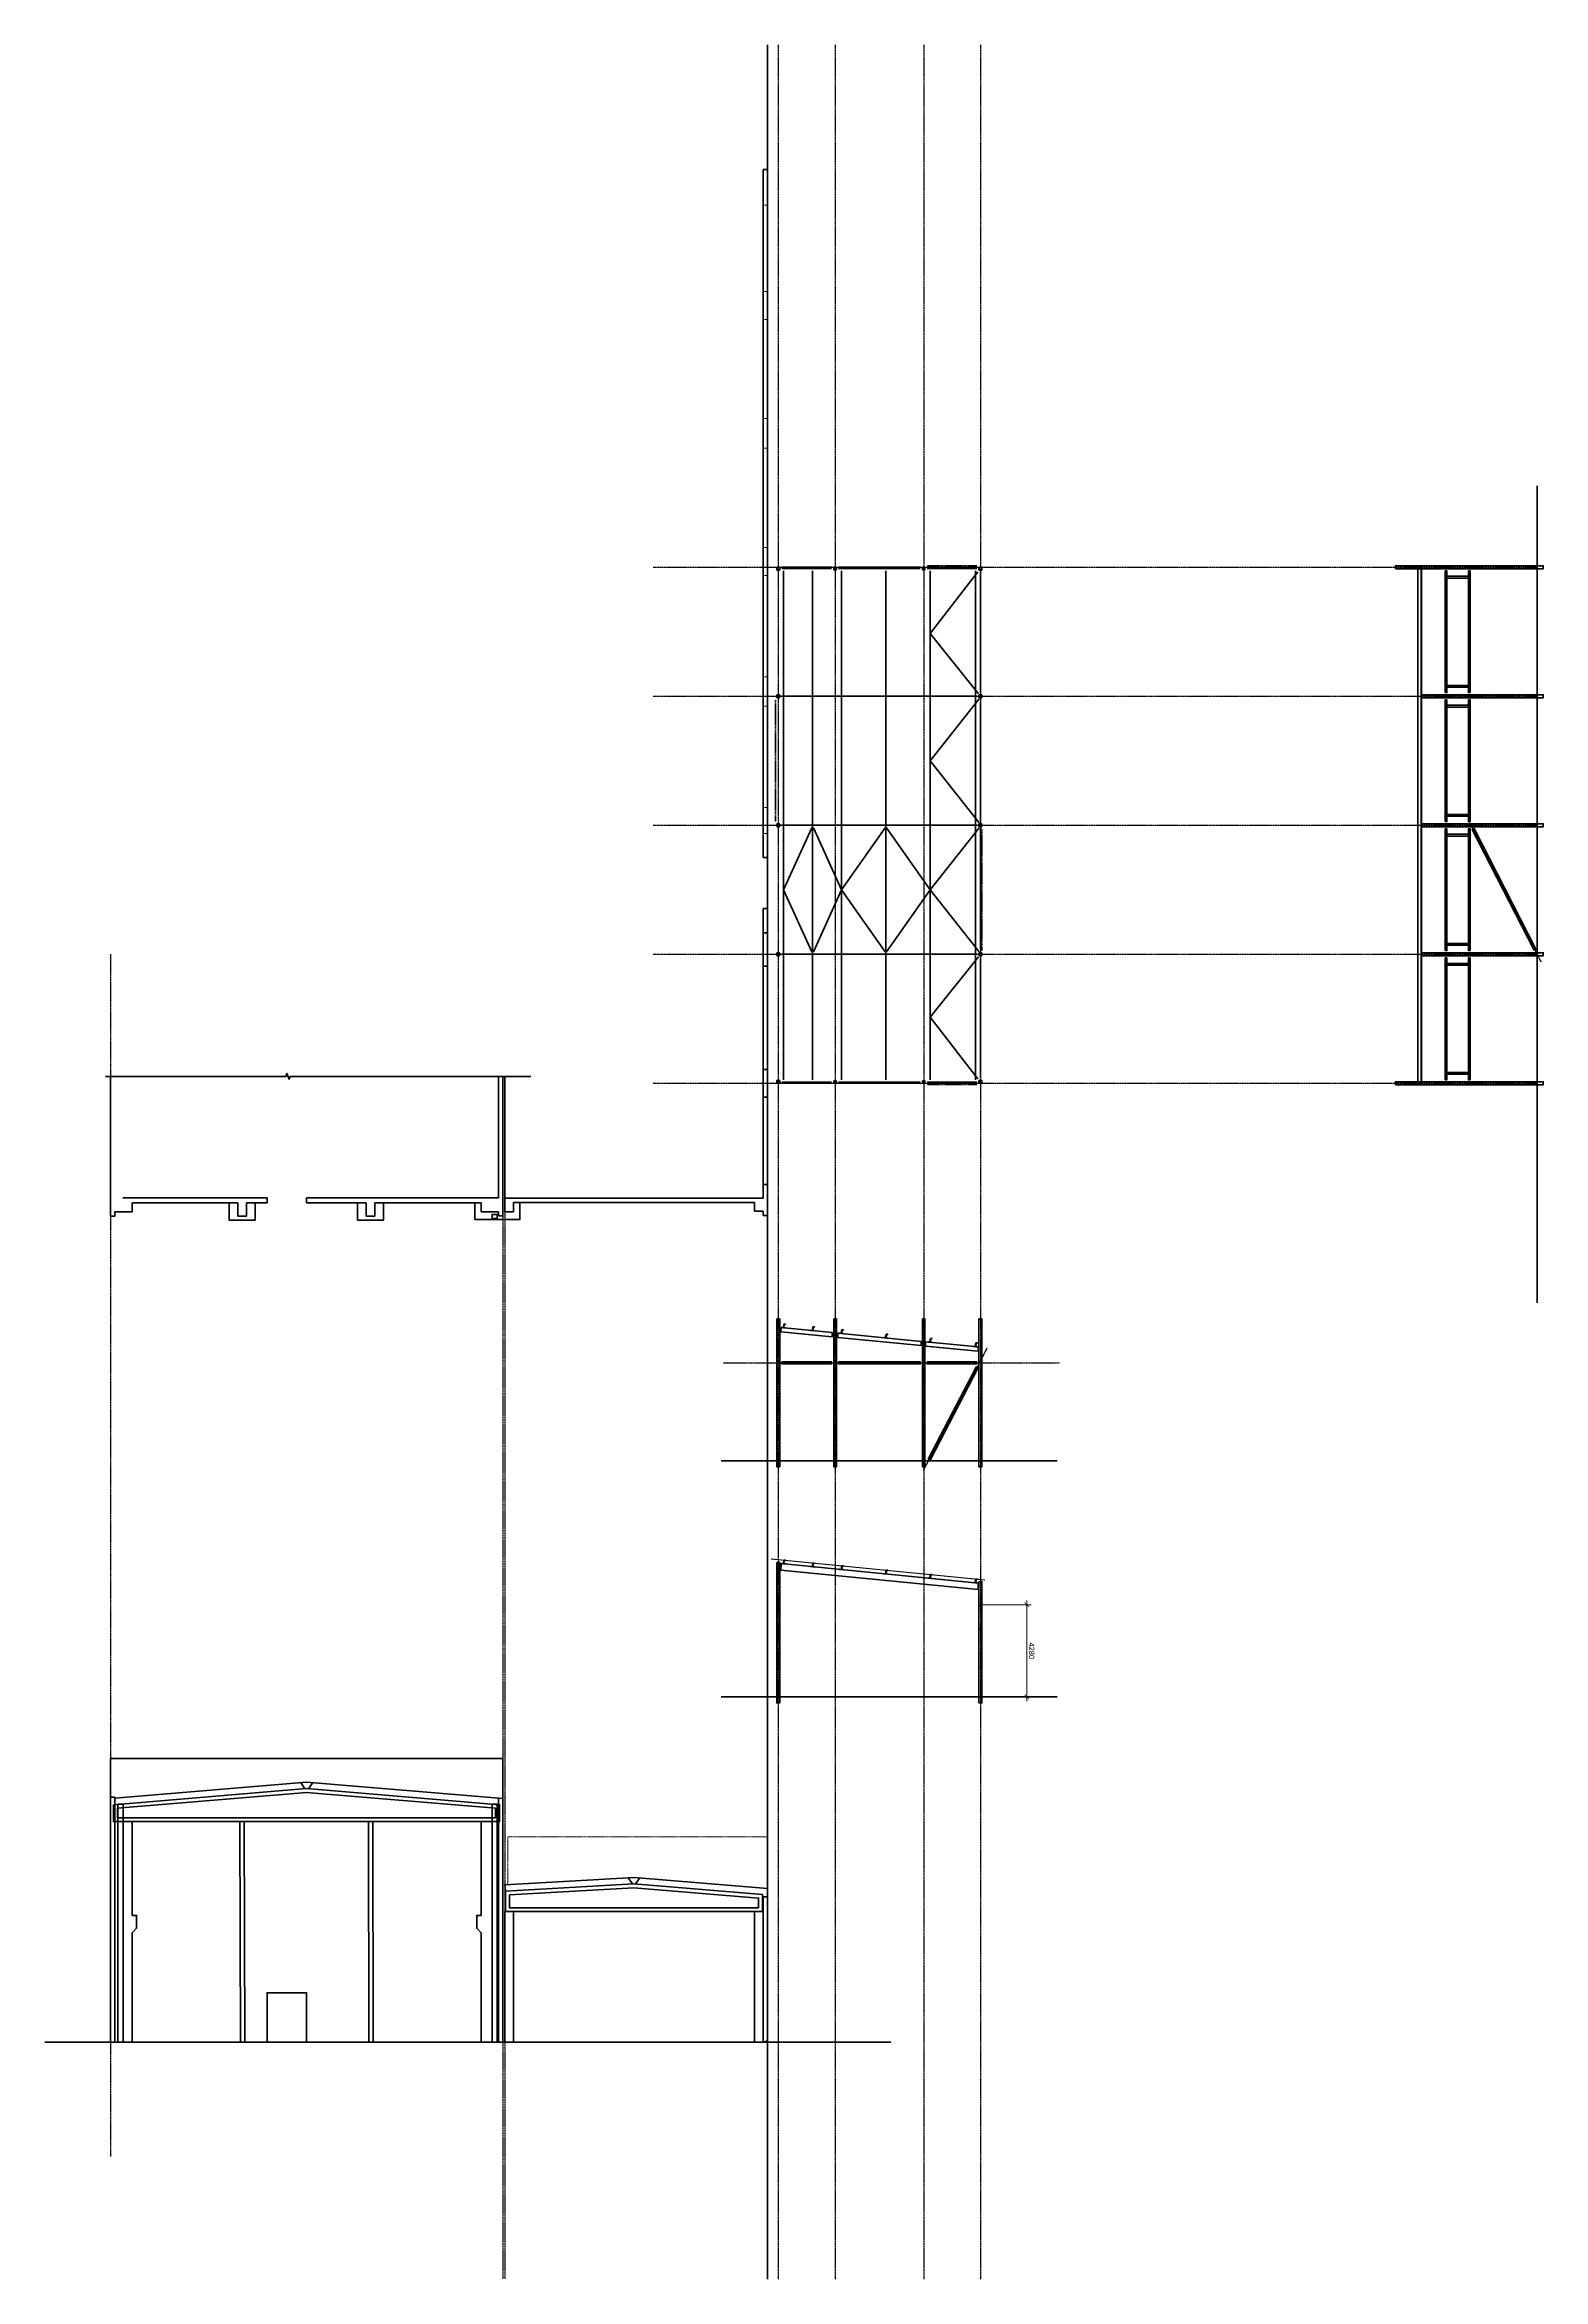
# Model space of a CAD drawing. Header units: millimetres. Extents: x 1117013 to 3394463, y -717780 to -102922.
# Drawn here: x 1660408 to 1730091, y -392894 to -288973 of the extents above; entities that cross this region are included whole.
import ezdxf

# ---------------------------------------------------------------- set-up
doc = ezdxf.new("R2010")
doc.units = ezdxf.units.MM
doc.linetypes.add('невидимая', pattern=[3.65, 2.5, -1.15])
doc.linetypes.add('осевая', pattern=[18.05, 14.6, -1.15, 1.15, -1.15])
for name, color, linetype, lineweight in [('0001-Основная толстая', 7, 'Continuous', 50), ('0002-Основная тонкая 0.35', 8, 'Continuous', 35), ('0004-Осевая', 4, 'осевая', 25), ('0006-Невидимый контур', 8, 'невидимая', 13), ('02-Основная тонкая 0.35', 8, 'Continuous', 35), ('СО_10_балки', 7, 'Continuous', 50), ('СО_10_колонны', 7, 'Continuous', 50), ('СО_10_прогоны', 7, 'Continuous', 50), ('СО_10_связи', 7, 'Continuous', 50), ('СО_20_балки', 7, 'Continuous', 50), ('СО_20_колонны', 7, 'Continuous', 50), ('СО_20_связи', 7, 'Continuous', 50), ('СО_20_фахверки', 7, 'Continuous', 50), ('СО_50_распорки', 7, 'Continuous', 50)]:
    doc.layers.add(name, color=color, linetype=linetype, lineweight=lineweight)
doc.layers.add('0012-Видовой экран', color=251, linetype='Continuous', lineweight=25, plot=False)
doc.styles.add('РНХП-Стандарт', font='arial.ttf')
doc.dimstyles.new('СПДС_ММ', dxfattribs={"dimscale": 0, "dimtxt": 2.5, "dimasz": 2.1, "dimexe": 2, "dimexo": 1, "dimgap": 1, "dimtad": 1, "dimdec": 0, "dimrnd": 0.1, "dimtxsty": 'РНХП-Стандарт', "dimblk": 'ARCHTICK', "dimcen": 3, "dimdle": 2, "dimaunit": 1, "dimadec": 0, "dimazin": 2, "dimtfac": 1, "dimtdec": 0, "dimtmove": 1, "dimatfit": 1, "dimldrblk": 'NONE', "dimfxl": 14, "dimtfillclr": 256, "dimtolj": 1, "dimlwd": 18, "dimlwe": 18, "dimarcsym": 1})

# ---------------------------------------------------------------- blocks, each defined once
blk = doc.blocks.new('TPRF1386500')
for p, q in [((0, 24), (0, 116)), ((8, 24), (8, 116)), ((24, 140), (116, 140)), ((24, 132), (116, 132)), ((116, 8), (24, 8)), ((116, 0), (24, 0)), ((132, 24), (132, 116)), ((140, 24), (140, 116))]:
    blk.add_line(p, q)
for centre, radius, start, end in [((24, 116), 24, 90, 180), ((24, 24), 24, 180, 270), ((24, 116), 16, 90, 180), ((24, 24), 16, 180, 270), ((116, 116), 24, 0, 90), ((116, 116), 16, 0, 90), ((116, 24), 16, 270, 0), ((116, 24), 24, 270, 0)]:
    blk.add_arc(centre, radius, start, end)
blk = doc.blocks.new('TPRF1377500')
for p, q in [((0, 24), (0, 96)), ((8, 24), (8, 96)), ((24, 120), (96, 120)), ((24, 112), (96, 112)), ((96, 8), (24, 8)), ((96, 0), (24, 0)), ((112, 24), (112, 96)), ((120, 24), (120, 96))]:
    blk.add_line(p, q)
for centre, radius, start, end in [((24, 96), 24, 90, 180), ((24, 24), 24, 180, 270), ((24, 96), 16, 90, 180), ((24, 24), 16, 180, 270), ((96, 96), 24, 0, 90), ((96, 96), 16, 0, 90), ((96, 24), 16, 270, 0), ((96, 24), 24, 270, 0)]:
    blk.add_arc(centre, radius, start, end)
blk = doc.blocks.new('TPRF1344500')
for p, q in [((0, 24), (0, 56)), ((8, 24), (8, 56)), ((24, 80), (56, 80)), ((24, 72), (56, 72)), ((56, 8), (24, 8)), ((56, 0), (24, 0)), ((72, 24), (72, 56)), ((80, 24), (80, 56))]:
    blk.add_line(p, q)
for centre, radius, start, end in [((24, 56), 24, 90, 180), ((24, 24), 24, 180, 270), ((24, 56), 16, 90, 180), ((24, 24), 16, 180, 270), ((56, 56), 24, 0, 90), ((56, 56), 16, 0, 90), ((56, 24), 16, 270, 0), ((56, 24), 24, 270, 0)]:
    blk.add_arc(centre, radius, start, end)
blk = doc.blocks.new('CF49500')
for p, q in [((0, 0), (0, 180)), ((0, 180), (70, 180)), ((70, 0), (0, 0)), ((12, 21), (12, 159)), ((66, 168), (21, 168)), ((66, 12), (21, 12)), ((70, 180), (70, 172)), ((70, 8), (70, 0))]:
    blk.add_line(p, q)
for centre, radius, start, end in [((21, 159), 9, 90, 180), ((21, 21), 9, 180, 270), ((66, 172), 4, 270, 0), ((66, 8), 4, 0, 90)]:
    blk.add_arc(centre, radius, start, end)
blk = doc.blocks.new('FF835500')
for p, q in [((4, 140), (0, 140)), ((0, 140), (0, 0)), ((0, 0), (90, 0)), ((8, 20), (8, 136)), ((86, 8), (20, 8)), ((90, 4), (90, 0))]:
    blk.add_line(p, q)
for centre, radius, start, end in [((4, 136), 4, 0, 90), ((20, 20), 12, 180, 270), ((86, 4), 4, 0, 90)]:
    blk.add_arc(centre, radius, start, end)
blk = doc.blocks.new('_ArchTick')
at = {"color": 0, "linetype": 'ByBlock', "lineweight": -2}
blk.add_solid([(-0.56, -0.44), (-0.44, -0.56), (0.44, 0.56), (0.56, 0.44)], dxfattribs=at)
blk = doc.blocks.new('*D602')
at = {"layer": 'Defpoints', "color": 0, "transparency": 16777216}
for p in [(1703935, -361526), (1706070, -361526), (1704325, -365806)]:
    blk.add_point(p, dxfattribs=at)
at = {"layer": 'СО_20_фахверки', "color": 0, "lineweight": 18, "transparency": 16777216}
for p, q in [((1704035, -361526), (1706270, -361526)), ((1706070, -366006), (1706070, -361326)), ((1704425, -365806), (1706270, -365806))]:
    blk.add_line(p, q, dxfattribs=at)
at = {"layer": 'СО_20_фахверки', "color": 0, "lineweight": 18, "transparency": 16777216, "xscale": 210, "yscale": 210, "zscale": 210}
for p, rotation in [((1706070, -361526), 90), ((1706070, -365806), 270)]:
    blk.add_blockref('_ArchTick', p, dxfattribs=dict(at, rotation=rotation))
at = {"layer": 'СО_20_фахверки', "color": 0, "transparency": 16777216, "insert": (1706297, -363666), "char_height": 250, "attachment_point": 5, "rotation": 270, "style": 'РНХП-Стандарт'}
blk.add_mtext('\\A1;4280', dxfattribs=at)
blk = doc.blocks.new('_None')

msp = doc.modelspace()

# ---------------------------------------------------------------- linework, layer by layer
at = {"layer": '0001-Основная толстая'}
for p, q in [((1693818.5931, -294769.8293), (1694018.5931, -294769.8293)), ((1694018.5931, -294769.8293), (1694018.5931, -326774.8293)), ((1729810.5916, -347486.3463), (1729810.5916, -309485.3228)), ((1694018.5931, -326774.8293), (1693818.5931, -326774.8293)), ((1694018.5931, -329144.8293), (1694018.5931, -343424.8293)), ((1681508.5931, -342604.8293), (1681508.5931, -336950.4329)), ((1681708.5931, -343244.8293), (1681708.5931, -336950.4329)), ((1681798.5931, -343244.8293), (1681798.5931, -336950.4329)), ((1670748.5931, -342604.8293), (1664048.5931, -342604.8293)), ((1669388.5931, -342834.8293), (1664468.5931, -342834.8293)), ((1669388.5931, -343454.8293), (1669388.5931, -342834.8293)), ((1670748.5931, -342834.8293), (1669788.5931, -342834.8293)), ((1669788.5931, -342834.8293), (1669788.5931, -343454.8293)), ((1670748.5931, -342834.8293), (1670748.5931, -342604.8293)), ((1672588.5931, -342834.8293), (1672588.5931, -342604.8293)), ((1672588.5931, -342604.8293), (1681508.5931, -342604.8293)), ((1675358.5931, -342834.8293), (1672588.5931, -342834.8293)), ((1675358.5931, -343454.8293), (1675358.5931, -342834.8293)), ((1680708.5931, -342834.8293), (1675758.5931, -342834.8293)), ((1675758.5931, -342834.8293), (1675758.5931, -343454.8293)), ((1680708.5931, -343244.8293), (1680708.5931, -342834.8293)), ((1682208.5931, -342814.8293), (1682208.5931, -343244.8293)), ((1669788.5931, -343454.8293), (1669388.5931, -343454.8293)), ((1675758.5931, -343454.8293), (1675358.5931, -343454.8293)), ((1681508.5931, -343244.8293), (1680708.5931, -343244.8293)), ((1681508.5931, -343444.8293), (1681508.5931, -343244.8293)), ((1681708.5931, -343444.8293), (1681508.5931, -343444.8293)), ((1681708.5931, -343244.8293), (1681708.5931, -343444.8293)), ((1682208.5931, -343244.8293), (1681798.5931, -343244.8293)), ((1691861.0252, -354827.1981), (1707488.21, -354827.1981)), ((1691861.0252, -365805.911), (1707488.21, -365805.911)), ((1663468.5005, -370474.291), (1663468.5005, -368674.291)), ((1663468.5005, -368674.291), (1681708.5931, -368674.291)), ((1672581.2691, -369770.188), (1663668.5005, -370514.9876)), ((1672310.9344, -369792.7786), (1672497.5323, -370078.2312)), ((1681708.5931, -370532.917), (1672581.2691, -369770.188)), ((1672873.9835, -369794.6689), (1672676.952, -370079.2294)), ((1664468.5931, -375970.6239), (1664468.5931, -371611.2337)), ((1680708.5931, -375970.6239), (1680708.5931, -371611.2337)), ((1687812.5996, -374200.5204), (1681798.5931, -374542.74)), ((1681798.5931, -374542.74), (1681833.5931, -374841.2337)), ((1687544.3669, -374215.7838), (1687733.7471, -374505.4927)), ((1694018.5931, -374719.8504), (1687812.5996, -374200.5204)), ((1688080.3305, -374222.9246), (1687883.299, -374507.4852))]:
    msp.add_line(p, q, dxfattribs=at)
at = {"layer": '0001-Основная толстая', "color": 2}
for p, q in [((1681213.5931, -381861.2337), (1681213.5931, -370794.1353)), ((1681213.5931, -370794.1353), (1681453.5931, -370794.1353)), ((1681453.5931, -381861.2337), (1681453.5931, -370794.1353))]:
    msp.add_line(p, q, dxfattribs=at)
at = {"layer": '0001-Основная толстая'}
for points in [[(1664468.5931, -342834.8293), (1664468.5931, -343254.8293), (1663668.5931, -343254.8293), (1663668.5931, -343454.8293), (1663468.5005, -343454.8254), (1663468.5005, -336954.3144)], [(1681213.5931, -343554.8293), (1681453.5931, -343554.8293), (1681453.5931, -343374.8293), (1681213.5931, -343374.8293), (1681213.5931, -343554.8293)], [(1681708.5931, -370532.917), (1681708.5931, -368674.291)], [(1663668.5005, -381861.2337), (1663668.5005, -370474.291), (1663468.5005, -370474.291), (1663468.5005, -381861.2337), (1663668.5005, -381861.2337)], [(1663606.2691, -370821.2337), (1663606.2691, -371611.2337), (1681556.2691, -371611.2337), (1681556.2691, -370821.2337), (1672581.2691, -370071.2337), (1663606.2691, -370821.2337)], [(1681708.5931, -370532.917), (1681508.5931, -370516.2039)], [(1681508.5931, -370516.2039), (1681508.5931, -381861.2337), (1681708.5931, -381861.2337)], [(1681708.5931, -370532.917), (1681708.5931, -381861.2337)], [(1663808.64, -371611.2561), (1663668.6401, -371611.2561)], [(1681213.5931, -371611.2337), (1664048.64, -371611.2337)], [(1681833.5931, -374841.2337), (1681833.5931, -375791.2337), (1693783.5931, -375791.2337), (1693783.5931, -375001.2337), (1687808.5931, -374501.2337), (1681833.5931, -374841.2337)], [(1693818.5931, -381861.2337), (1694018.5931, -381807.6438), (1694018.5931, -375103.1359), (1693818.5931, -375103.1359), (1693818.5931, -375791.2337)], [(1694018.5931, -381861.2337), (1694018.5931, -375103.1359)], [(1664468.5931, -381861.2337), (1664468.5931, -376782.7559), (1664680.7251, -376570.6239), (1664680.7251, -375970.6239), (1664468.5931, -375970.6239)], [(1680708.5931, -381861.2337), (1680708.5931, -376782.7559), (1680496.4611, -376570.6239), (1680496.4611, -375970.6239), (1680708.5931, -375970.6239)], [(1681798.5931, -381861.2337), (1681798.5931, -375791.2337)], [(1681798.5931, -375791.2337), (1682208.5931, -375791.2337), (1682208.5931, -381861.2337)], [(1693818.5931, -375791.2337), (1681798.5931, -375791.2337)], [(1693408.5931, -381861.2337), (1693408.5931, -375791.2337), (1693818.5931, -375791.2337), (1693818.5931, -381861.2337), (1693408.5931, -381861.2337)], [(1672588.5931, -381861.2337), (1672588.5931, -379571.2337), (1670748.5931, -379571.2337), (1670748.5931, -381861.2337)], [(1660408.0104, -381861.2337), (1699753.5798, -381861.2337)]]:
    msp.add_lwpolyline(points, dxfattribs=at)
for points in [[(1663786.2691, -370986.8193), (1663786.2691, -371431.2337), (1681376.2691, -371431.2337), (1681376.2691, -370986.8193), (1672581.2691, -370251.8611)], [(1669511.3956, -381861.2337), (1669711.3956, -381861.2337), (1669688.5931, -371611.2337), (1669488.5931, -371611.2337)], [(1675481.3956, -381861.2337), (1675681.3956, -381861.2337), (1675658.5931, -371611.2337), (1675458.5931, -371611.2337)], [(1682013.5931, -375011.2822), (1682013.5931, -375611.2337), (1693603.5931, -375611.2337), (1693603.5931, -375166.8), (1687806.1892, -374681.6616)]]:
    msp.add_lwpolyline(points, close=True, dxfattribs=at)
at = {"layer": '0001-Основная толстая', "color": 2}
msp.add_lwpolyline([(1664049.2477, -381861.2337), (1664050.5465, -370794.1353), (1663810.5465, -370794.1353), (1663809.2477, -381861.2337), (1664049.2477, -381861.2337)], dxfattribs=at)
at = {"layer": '0002-Основная тонкая 0.35'}
for p, q in [((1693818.5931, -326774.8293), (1693818.5931, -294769.8293)), ((1694018.5931, -329144.8293), (1693818.5931, -329144.8293)), ((1693818.5931, -342614.8293), (1693818.5931, -329144.8293)), ((1693818.5931, -329144.8293), (1694018.5931, -329144.8293)), ((1693818.5931, -342614.8293), (1681798.5931, -342614.8293)), ((1693408.5931, -342814.8293), (1682208.5931, -342814.8293)), ((1693408.5931, -343224.8293), (1693408.5931, -342814.8293)), ((1693818.5931, -343224.8293), (1693408.5931, -343224.8293)), ((1693818.5931, -343424.8293), (1693818.5931, -343224.8293)), ((1694018.5931, -343424.8293), (1693818.5931, -343424.8293))]:
    msp.add_line(p, q, dxfattribs=at)
for points in [[(1694018.5931, -288973.3836), (1694018.5931, -392893.9449)], [(1693818.5931, -330269.8293), (1694018.5931, -330269.8293)], [(1694018.5931, -331824.8293), (1693818.5931, -331824.8293)], [(1694018.5931, -336624.8293), (1693818.5931, -336624.8293)], [(1694018.5931, -337924.8293), (1693818.5931, -337924.8293)], [(1694018.5931, -341974.8293), (1693818.5931, -341974.8293)]]:
    msp.add_lwpolyline(points, dxfattribs=at)
at = {"layer": '0002-Основная тонкая 0.35', "linetype": 'Continuous'}
msp.add_lwpolyline([(1663233.5974, -336954.4247), (1671623.9968, -336950.4329), (1671673.9968, -336813.0591), (1671773.9968, -337087.8068), (1671823.9968, -336950.4329), (1683020.1832, -336950.4329)], dxfattribs=at)
at = {"layer": '0004-Осевая'}
for p, q in [((1729991.8833, -331624.3821), (1726650.5916, -325104.8293)), ((1701278.5931, -355256.1353), (1704229.9904, -349592.2504)), ((1691961.0252, -350277.1981), (1707588.21, -350277.1981))]:
    msp.add_line(p, q, dxfattribs=at)
for points in [[(1694518.5931, -288973.3836), (1694518.5931, -392893.9449)], [(1697158.5931, -288973.3836), (1697158.5931, -392893.9449)], [(1701278.5931, -288973.3836), (1701278.5931, -392893.9449)], [(1703918.5931, -288973.3836), (1703918.5931, -392893.9449)], [(1688701.9448, -313274.8293), (1729810.5916, -313274.8293)], [(1688701.9448, -319274.8293), (1729810.5916, -319274.8293)], [(1688701.9448, -325274.8293), (1729810.5916, -325274.8293)], [(1663468.5005, -331271.0297), (1663468.5005, -387188.8874)], [(1688701.9448, -331274.8293), (1729810.5916, -331274.8293)], [(1681708.5931, -336950.4329), (1681708.5931, -392868.2906)], [(1681798.5931, -336950.4329), (1681798.5931, -392868.2906)], [(1688701.9448, -337274.8293), (1729810.5916, -337274.8293)]]:
    msp.add_lwpolyline(points, dxfattribs=at)
at = {"layer": '0006-Невидимый контур'}
for p, q in [((1681936.9161, -372310.0121), (1681936.9161, -374534.8689)), ((1681936.9161, -372310.0121), (1694018.5931, -372310.0121)), ((1694018.5931, -372310.0121), (1694018.5931, -374719.8504))]:
    msp.add_line(p, q, dxfattribs=at)
for points in [[(1694018.5931, -296439.8293), (1693818.5931, -296439.8293)], [(1694018.5931, -300449.8293), (1693818.5931, -300449.8293)], [(1694018.5931, -301749.8293), (1693818.5931, -301749.8293)], [(1694018.5931, -306359.8293), (1693818.5931, -306359.8293)], [(1694018.5931, -307729.8293), (1693818.5931, -307729.8293)], [(1694018.5931, -312349.8293), (1693818.5931, -312349.8293)], [(1694018.5931, -313659.8293), (1693818.5931, -313659.8293)], [(1694018.5931, -318369.8293), (1693818.5931, -318369.8293)], [(1694018.5931, -319739.8293), (1693818.5931, -319739.8293)], [(1694018.5931, -324449.8293), (1693818.5931, -324449.8293)], [(1693818.5931, -325649.8293), (1694018.5931, -325649.8293)]]:
    msp.add_lwpolyline(points, dxfattribs=at)
at = {"layer": '0012-Видовой экран'}
msp.add_lwpolyline([(1694184.8415, -359384.3115), (1704128.4486, -360363.5531)], dxfattribs=at)
at = {"layer": '02-Основная тонкая 0.35'}
for points in [[(1668988.5931, -342834.8293), (1668988.5931, -343634.8293), (1670188.5931, -343634.8293), (1670188.5931, -342834.8293)], [(1674958.5931, -342834.8293), (1674958.5931, -343634.8293), (1676158.5931, -343634.8293), (1676158.5931, -342834.8293)], [(1680408.5931, -342834.8293), (1680408.5931, -343614.8293), (1682508.5931, -343614.8293), (1682508.5931, -342814.8293)]]:
    msp.add_lwpolyline(points, dxfattribs=at)
at = {"layer": 'СО_10_балки'}
for p, q in [((1694688.5577, -313334.8293), (1696999.7602, -313334.8293)), ((1697318.5931, -313334.8293), (1701118.5931, -313334.8293)), ((1701438.5931, -313334.8293), (1703748.5931, -313334.8293)), ((1694688.5577, -337214.8293), (1696999.7602, -337214.8293)), ((1697318.5931, -337214.8293), (1701118.5931, -337214.8293)), ((1701438.5931, -337214.8293), (1703748.5931, -337214.8293)), ((1694646.0001, -348631.884), (1694644.1333, -348832.6676)), ((1694646.0001, -348631.884), (1694644.1333, -348832.6676)), ((1697026.7023, -348866.3344), (1697024.5471, -349070.0462)), ((1697026.7023, -348866.3344), (1697024.5471, -349070.0462)), ((1697286.6971, -348891.9385), (1697284.8303, -349092.7222)), ((1697286.6971, -348891.9385), (1697284.8303, -349092.7222)), ((1701161.9341, -349273.57), (1701160.0672, -349474.3536)), ((1701161.9341, -349273.57), (1701160.0672, -349474.3536)), ((1701367.1243, -349293.777), (1701365.2574, -349494.5606)), ((1701368.0204, -349293.7853), (1701365.2574, -349494.5606)), ((1703813.6673, -349534.7113), (1703811.8004, -349735.495)), ((1694646.0001, -359610.597), (1694643.2372, -359907.7567)), ((1703811.492, -360513.2101), (1703808.7291, -360810.3699)), ((1703811.492, -360513.2101), (1703809.4588, -360810.4417))]:
    msp.add_line(p, q, dxfattribs=at)
for points in [[(1697024.8355, -349067.118), (1694644.1333, -348832.6676)], [(1694646.0001, -348631.884), (1697026.7023, -348866.3344)], [(1697284.8303, -349092.7222), (1701160.0672, -349474.3536)], [(1697284.8303, -349092.7222), (1697305.886, -349094.7957)], [(1697286.6971, -348891.9385), (1701161.9341, -349273.57)], [(1697286.6971, -348891.9385), (1697325.4871, -348895.7586)], [(1701365.2574, -349494.5606), (1703811.8004, -349735.495)], [(1701367.1243, -349293.777), (1703813.6673, -349534.7113)], [(1694643.2372, -359907.7567), (1703809.4588, -360810.4417)], [(1694646.0001, -359610.597), (1703811.492, -360513.2101)]]:
    msp.add_lwpolyline(points, dxfattribs=at)
at = {"layer": 'СО_10_колонны'}
for points in [[(1723210.5916, -313344.8293), (1723210.5916, -313204.8293), (1730090.5916, -313204.8293), (1730090.5916, -313344.8293)], [(1724460.5916, -319344.8293), (1724460.5916, -319204.8293), (1730090.5916, -319204.8293), (1730090.5916, -319344.8293)], [(1724460.5916, -325344.8293), (1724460.5916, -325204.8293), (1730090.5916, -325204.8293), (1730090.5916, -325344.8293)], [(1724460.5916, -331344.8293), (1724460.5916, -331204.8293), (1730090.5916, -331204.8293), (1730090.5916, -331344.8293)], [(1723210.5916, -337344.8293), (1723210.5916, -337204.8293), (1730090.5916, -337204.8293), (1730090.5916, -337344.8293)], [(1694448.5931, -348227.1981), (1694588.5931, -348227.1981), (1694588.5931, -355107.1981), (1694448.5931, -355107.1981)], [(1703848.5931, -348227.1981), (1703988.5931, -348227.1981), (1703988.5931, -355107.1981), (1703848.5931, -355107.1981)], [(1694448.5931, -359555.597), (1694588.5931, -359555.597), (1694588.5931, -366085.911), (1694448.5931, -366085.911)], [(1703848.5931, -360455.911), (1703988.5931, -360455.911), (1703988.5931, -366085.911), (1703848.5931, -366085.911)]]:
    msp.add_lwpolyline(points, close=True, dxfattribs=at)
at = {"layer": 'СО_10_прогоны'}
for p, q in [((1694768.5931, -337114.8293), (1694768.5931, -313434.8293)), ((1696113.5931, -337114.8293), (1696113.5931, -313434.8293)), ((1697458.5931, -337114.8293), (1697458.5931, -313434.8293)), ((1699518.5931, -337114.8293), (1699518.5931, -313434.8293)), ((1701578.5931, -337114.8293), (1701578.5931, -313434.8293)), ((1703688.7375, -337114.8293), (1703688.7375, -313434.8293))]:
    msp.add_line(p, q, dxfattribs=at)
for points in [[(1724250.5916, -337204.8293), (1724430.5916, -337204.8293), (1724430.5916, -313344.8293), (1724250.5916, -313344.8293)], [(1724262.5916, -337204.8293), (1724418.5916, -337204.8293), (1724418.5916, -313344.8293), (1724262.5916, -313344.8293)]]:
    msp.add_lwpolyline(points, close=True, dxfattribs=at)
at = {"layer": 'СО_10_связи'}
for p, q in [((1703800.7578, -313483.6452), (1701578.5931, -316354.8293)), ((1703832.6179, -319163.8953), (1701578.5931, -316354.8293)), ((1703857.8728, -319390.9889), (1701578.5931, -322274.8293)), ((1703857.8728, -325158.6696), (1701578.5931, -322274.8293)), ((1694768.5931, -328274.8293), (1696080.5301, -325390.9889)), ((1696151.5321, -325390.9889), (1697458.5931, -328274.8293)), ((1697458.5931, -328274.8293), (1699485.5301, -325390.9889)), ((1701578.5931, -328274.8293), (1699556.5321, -325390.9889)), ((1703857.8728, -325390.9889), (1701578.5931, -328274.8293)), ((1694768.5931, -328274.8293), (1696080.5301, -331158.6696)), ((1696151.5321, -331158.6696), (1697458.5931, -328274.8293)), ((1697458.5931, -328274.8293), (1699485.5301, -331158.6696)), ((1701578.5931, -328274.8293), (1699556.5321, -331158.6696)), ((1703857.8728, -331158.6696), (1701578.5931, -328274.8293)), ((1703832.6179, -331385.7632), (1701578.5931, -334194.8293)), ((1703800.7578, -337066.0133), (1701578.5931, -334194.8293))]:
    msp.add_line(p, q, dxfattribs=at)
at = {"layer": 'СО_20_балки'}
for p, q in [((1694688.5931, -319274.8293), (1703748.5931, -319274.8293)), ((1694688.5931, -325274.8293), (1703748.5931, -325274.8293)), ((1694688.5931, -331274.8293), (1703748.5931, -331274.8293))]:
    msp.add_line(p, q, dxfattribs=at)
at = {"layer": 'СО_20_колонны'}
for points in [[(1697098.5931, -348227.1981), (1697218.5931, -348227.1981), (1697218.5931, -355107.1981), (1697098.5931, -355107.1981)], [(1701218.5931, -348227.1981), (1701338.5931, -348227.1981), (1701338.5931, -355107.1981), (1701218.5931, -355107.1981)]]:
    msp.add_lwpolyline(points, close=True, dxfattribs=at)
at = {"layer": 'СО_20_связи', "linetype": 'невидимая'}
for p, q in [((1701438.5931, -313214.8293), (1703748.0501, -313214.8293)), ((1694388.5931, -325104.8293), (1694388.5931, -319444.4936)), ((1703988.5931, -331104.8293), (1703988.5931, -325444.4936)), ((1701438.5931, -337334.8293), (1703748.0501, -337334.8293))]:
    msp.add_line(p, q, dxfattribs=at)
at = {"layer": 'СО_20_фахверки'}
for p, q in [((1703918.5931, -319104.8293), (1703918.5931, -313514.8293)), ((1703918.5931, -325104.8293), (1703918.5931, -319514.8293)), ((1703918.5931, -325444.8293), (1703918.5931, -331034.8293)), ((1703918.5931, -331444.8293), (1703918.5931, -337034.8293))]:
    msp.add_line(p, q, dxfattribs=at)
for points in [[(1725530.5916, -319104.8293), (1725610.5916, -319104.8293), (1725610.5916, -313444.8293), (1725530.5916, -313444.8293)], [(1726610.5916, -313694.8293), (1726610.5916, -313774.8293), (1725610.5916, -313774.8293), (1725610.5916, -313694.8293)], [(1726690.5916, -319104.8293), (1726610.5916, -319104.8293), (1726610.5916, -313444.8293), (1726690.5916, -313444.8293)], [(1726610.5916, -318854.8293), (1726610.5916, -318774.8293), (1725610.5916, -318774.8293), (1725610.5916, -318854.8293)], [(1725530.5916, -325104.8293), (1725610.5916, -325104.8293), (1725610.5916, -319444.8293), (1725530.5916, -319444.8293)], [(1726610.5916, -319694.8293), (1726610.5916, -319774.8293), (1725610.5916, -319774.8293), (1725610.5916, -319694.8293)], [(1726690.5916, -325104.8293), (1726610.5916, -325104.8293), (1726610.5916, -319444.8293), (1726690.5916, -319444.8293)], [(1726610.5916, -324854.8293), (1726610.5916, -324774.8293), (1725610.5916, -324774.8293), (1725610.5916, -324854.8293)], [(1725530.5916, -331104.8293), (1725610.5916, -331104.8293), (1725610.5916, -325444.8293), (1725530.5916, -325444.8293)], [(1726610.5916, -325694.8293), (1726610.5916, -325774.8293), (1725610.5916, -325774.8293), (1725610.5916, -325694.8293)], [(1726690.5916, -331104.8293), (1726610.5916, -331104.8293), (1726610.5916, -325444.8293), (1726690.5916, -325444.8293)], [(1725530.5916, -337104.8293), (1725610.5916, -337104.8293), (1725610.5916, -331444.8293), (1725530.5916, -331444.8293)], [(1726610.5916, -330854.8293), (1726610.5916, -330774.8293), (1725610.5916, -330774.8293), (1725610.5916, -330854.8293)], [(1726690.5916, -337104.8293), (1726610.5916, -337104.8293), (1726610.5916, -331444.8293), (1726690.5916, -331444.8293)], [(1726610.5916, -331694.8293), (1726610.5916, -331774.8293), (1725610.5916, -331774.8293), (1725610.5916, -331694.8293)], [(1726610.5916, -336854.8293), (1726610.5916, -336774.8293), (1725610.5916, -336774.8293), (1725610.5916, -336854.8293)]]:
    msp.add_lwpolyline(points, close=True, dxfattribs=at)
at = {"layer": 'СО_50_распорки'}
for p, q in [((1694686.0847, -313274.8293), (1696998.5931, -313274.8293)), ((1697318.5931, -313274.8293), (1701118.5931, -313274.8293)), ((1701438.5931, -313274.8293), (1703748.5931, -313274.8293)), ((1694686.0847, -337274.8293), (1696998.5931, -337274.8293)), ((1697318.5931, -337274.8293), (1701118.5931, -337274.8293)), ((1701438.5931, -337274.8293), (1703748.5931, -337274.8293))]:
    msp.add_line(p, q, dxfattribs=at)
for points in [[(1729661.2958, -331088.9641), (1729750.289, -331043.3548), (1726868.8615, -325421.0922), (1726779.8683, -325466.7015)], [(1694688.5931, -350227.1981), (1694688.5931, -350327.1981), (1696993.5931, -350327.1981), (1696993.5931, -350227.1981)], [(1697323.5931, -350227.1981), (1697323.5931, -350327.1981), (1701118.5931, -350327.1981), (1701118.5931, -350227.1981)], [(1703748.5931, -350227.1981), (1703748.5931, -350327.1981), (1701438.5931, -350327.1981), (1701438.5931, -350227.1981)], [(1701485.8457, -354750.2155), (1701573.9906, -354797.4435), (1703802.1572, -350521.4757), (1703714.0124, -350474.2477)]]:
    msp.add_lwpolyline(points, close=True, dxfattribs=at)

# ---------------------------------------------------------------- block references
at = {"layer": 'СО_10_колонны', "xscale": -1, "rotation": 180}
for p in [(1694448.5931, -313274.8293), (1703848.5931, -313274.8293)]:
    msp.add_blockref('TPRF1386500', p, dxfattribs=at)
at = {"layer": 'СО_10_колонны'}
for p in [(1694448.5931, -319344.8293), (1703848.5931, -319344.8293), (1694448.5931, -325344.8293), (1703848.5931, -325344.8293), (1694448.5931, -331344.8293), (1703848.5931, -331344.8293), (1694448.5931, -337274.8293), (1703848.5931, -337274.8293)]:
    msp.add_blockref('TPRF1386500', p, dxfattribs=at)
at = {"layer": 'СО_10_прогоны', "xscale": -1, "rotation": 354.3756750425484}
for p in [(1694768.5931, -348643.9569), (1696113.5931, -348776.4118), (1697458.5931, -348908.8668), (1699518.5931, -349111.7345), (1701578.5931, -349314.6023), (1703688.7375, -349522.4083), (1694768.5931, -359622.6698), (1696113.5931, -359755.1248), (1697458.5931, -359887.5797), (1699518.5931, -360090.4475), (1701578.5931, -360293.3153), (1703688.7375, -360501.1213)]:
    msp.add_blockref('FF835500', p, dxfattribs=at)
at = {"layer": 'СО_10_прогоны', "rotation": 354.3756750365137}
for p in [(1694768.5931, -348643.9569), (1696113.5931, -348776.4118), (1697458.5931, -348908.8668), (1699518.5931, -349111.7345), (1701578.5931, -349314.6023), (1703688.7375, -349522.4083), (1694768.5931, -359622.6698), (1696113.5931, -359755.1248), (1697458.5931, -359887.5797), (1699518.5931, -360090.4475), (1701578.5931, -360293.3153), (1703688.7375, -360501.1213)]:
    msp.add_blockref('CF49500', p, dxfattribs=at)
at = {"layer": 'СО_20_колонны', "xscale": -1, "rotation": 180}
for p in [(1697098.5931, -313274.8293), (1701218.5931, -313274.8293)]:
    msp.add_blockref('TPRF1377500', p, dxfattribs=at)
at = {"layer": 'СО_20_колонны'}
for p in [(1697098.5931, -337274.8293), (1701218.5931, -337274.8293)]:
    msp.add_blockref('TPRF1377500', p, dxfattribs=at)
at = {"layer": 'СО_20_фахверки', "color": 1}
for p in [(1703908.5931, -361605.911), (1703908.5931, -362685.911)]:
    msp.add_blockref('TPRF1344500', p, dxfattribs=at)

# ---------------------------------------------------------------- dimensions: what is measured, and where the dimension line sits
dim = msp.add_linear_dim(base=(1706069.8187, -361525.911), p1=(1704325.4786, -365805.911), p2=(1703934.5931, -361525.911), angle=270, dimstyle='СПДС_ММ', override={"dimscale": 0, "dimtix": 0, "dimtofl": 1, "dimtmove": 1, "dimatfit": 1}, dxfattribs=at)
dim.commit()
dim.dimension.update_dxf_attribs({"geometry": '*D602', "text_midpoint": (1706297.4619, -363665.911)})

doc.saveas('drawing.dxf')
